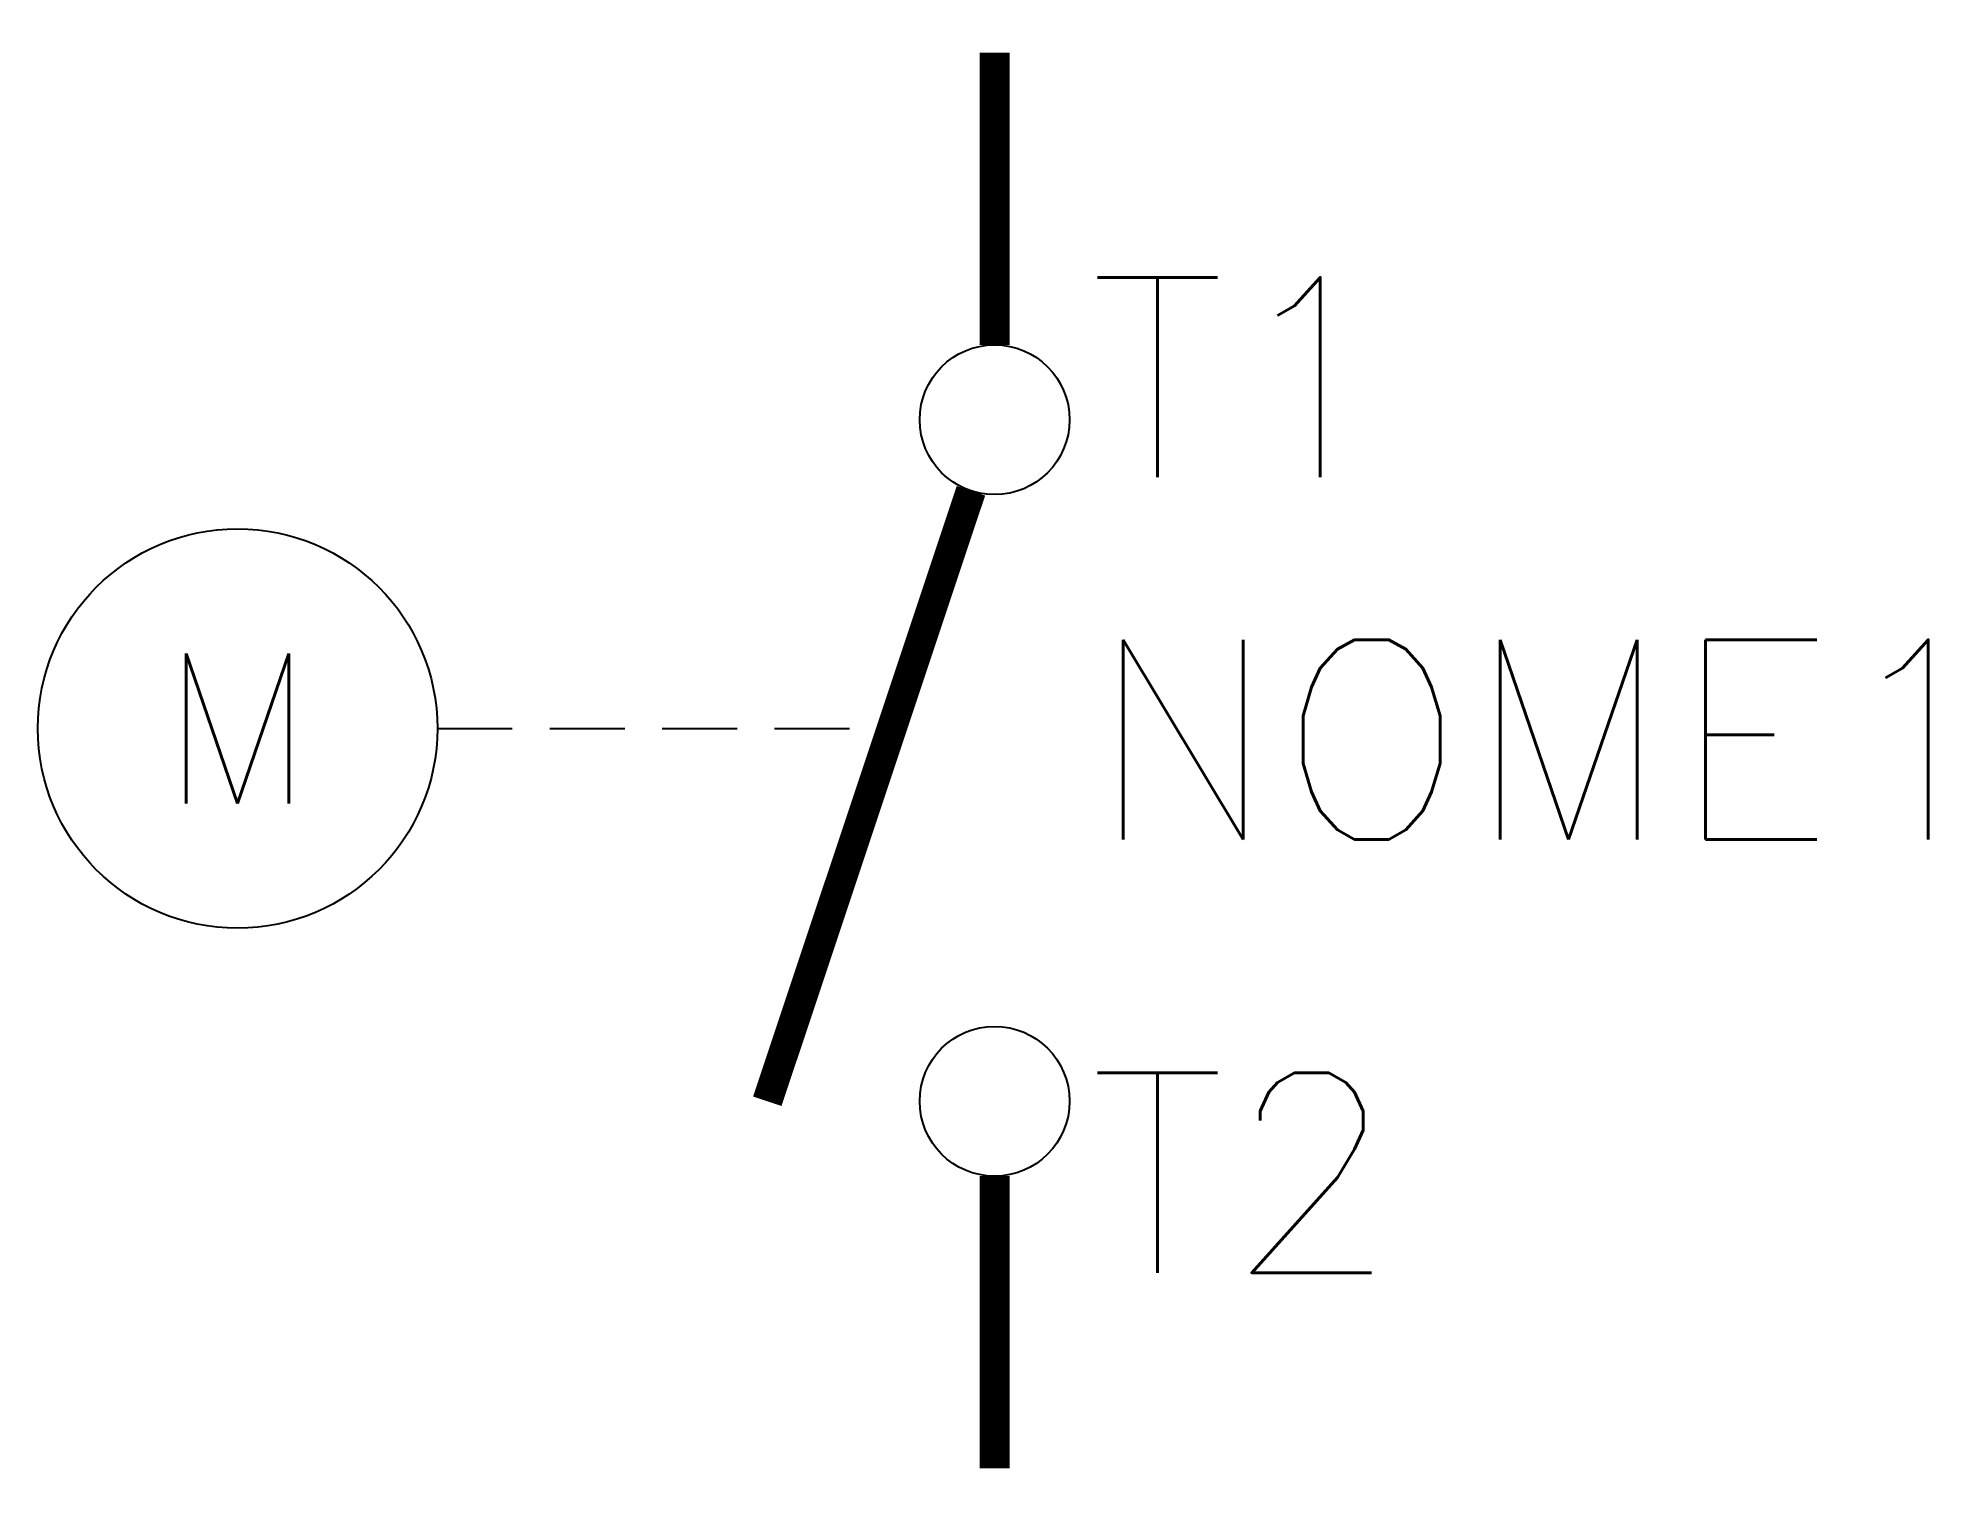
# Model space of a CAD drawing. Extents: x 245.4 to 264.3, y 172.8 to 187.3.
import ezdxf
from ezdxf.enums import TextEntityAlignment as Align

# ---------------------------------------------------------------- set-up
doc = ezdxf.new("R2010")
doc.units = 0
doc.header["$MEASUREMENT"] = 0
doc.linetypes.add('HIDDEN', pattern=[0.375, 0.25, -0.125])
doc.layers.get('0').update_dxf_attribs({"linetype": 'CONTINUOUS'})
doc.styles.add('ROMANS', font='romans')

msp = doc.modelspace()

# ---------------------------------------------------------------- linework, layer by layer
at = {"linetype": 'HIDDEN', "ltscale": 3}
msp.add_line((249.422, 180.386), (253.756, 180.386), dxfattribs=at)
at = {"color": 5, "const_width": 0.3}
for points in [[(255, 184.228), (255, 187.153)], [(254.763, 182.766), (252.725, 176.653)], [(255, 175.903), (255, 172.978)]]:
    msp.add_lwpolyline(points, dxfattribs=at)
for centre, radius in [((255, 183.478), 0.75), ((247.422, 180.386), 2), ((255, 176.653), 0.75)]:
    msp.add_circle(centre, radius)

# ---------------------------------------------------------------- texts
at = {"style": 'ROMANS'}
msp.add_text('M', height=1.5, dxfattribs=at).set_placement((247.422, 180.386), align=Align.MIDDLE)
at = {"lineweight": -3, "style": 'ROMANS'}
for tag, p in [('T1', (255.945, 182.304)), ('T2', (255.945, 174.336))]:
    msp.add_attdef(tag, text='', height=2, dxfattribs=at).set_placement(p, align=Align.BOTTOM_LEFT)
msp.add_attdef('NOME1', text='', height=2, rotation=360, dxfattribs=at).set_placement((255.945, 178.675), align=Align.BOTTOM_LEFT)

doc.saveas('drawing.dxf')
